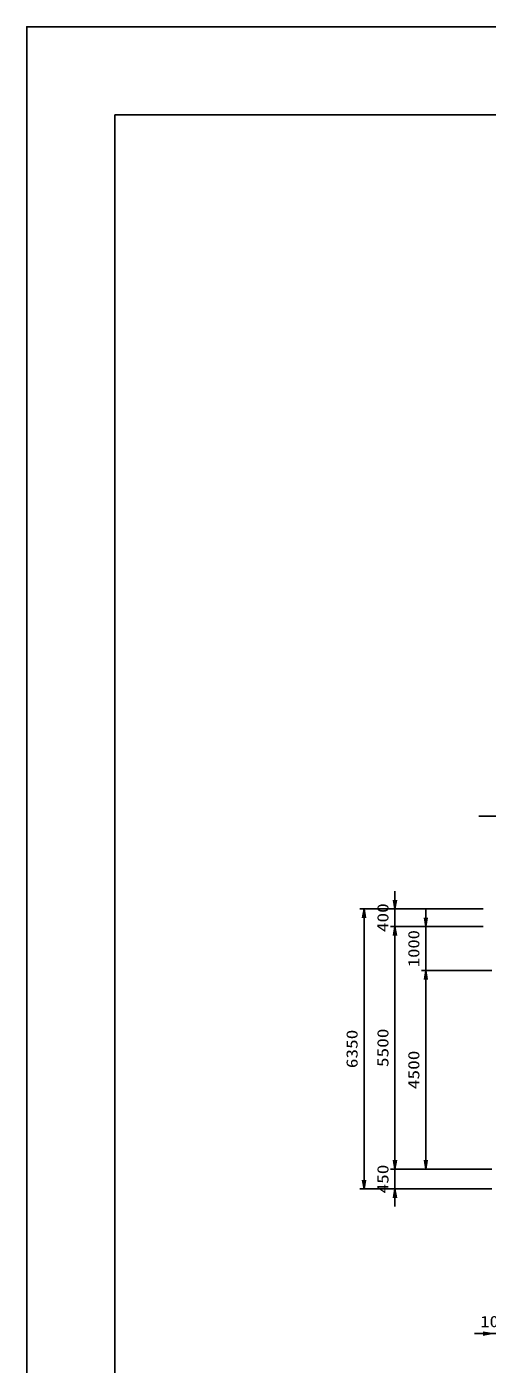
# Model space of a CAD drawing. Units: millimetres at full size. Extents: x 0 to 84100, y 0 to 59400.
# Drawn here: x 0 to 10443, y 29076 to 59400 of the extents above; entities that cross this region are included whole.
import ezdxf
from ezdxf.enums import TextEntityAlignment as Align

# ---------------------------------------------------------------- set-up
doc = ezdxf.new("R2010")
doc.units = ezdxf.units.MM
doc.layers.add('D-STR-DIM', color=7, linetype='Continuous', lineweight=25)
doc.layers.add('D-TTL', color=2, linetype='Continuous', lineweight=25)
doc.styles.add('ＭＳ ゴシック', font='')
doc.styles.get('ＭＳ ゴシック').set_extended_font_data('MS Gothic')

# ---------------------------------------------------------------- blocks, each defined once
blk = doc.blocks.new('open_arrow')
at = {"color": 0, "linetype": 'Continuous', "lineweight": -2}
blk.add_lwpolyline([(7.5, 1.25), (0, 0), (7.5, -1.25)], dxfattribs=at)

msp = doc.modelspace()

# ---------------------------------------------------------------- linework, layer by layer
at = {"layer": 'D-STR-DIM'}
for p, q in [((10250, 41500), (11450, 41500)), ((8350, 38600), (8350, 39800)), ((10350, 39400), (7550, 39400)), ((7650, 33050), (7650, 39400)), ((10350, 39400), (8250, 39400)), ((9050, 37600), (9050, 39400)), ((10350, 39000), (8250, 39000)), ((10350, 39000), (8250, 39000)), ((8350, 33500), (8350, 39000)), ((10350, 39000), (8950, 39000)), ((10550, 38000), (8950, 38000)), ((10550, 38000), (8950, 38000)), ((9050, 38000), (9050, 33500)), ((8350, 32650), (8350, 33900)), ((10550, 33500), (8250, 33500)), ((10550, 33500), (8250, 33500)), ((10550, 33500), (8950, 33500)), ((10550, 33050), (7550, 33050)), ((10550, 33050), (8250, 33050)), ((10150, 29770), (11050, 29770))]:
    msp.add_line(p, q, dxfattribs=at)
at = {"layer": 'D-TTL'}
for points in [[(0, 0), (84100, 0), (84100, 59400), (0, 59400)], [(2000, 2000), (82100, 2000), (82100, 57400), (2000, 57400)]]:
    msp.add_lwpolyline(points, close=True, dxfattribs=at)

# ---------------------------------------------------------------- block references
at = {"layer": 'D-STR-DIM', "xscale": 26.7, "yscale": 26.7}
for p, rotation in [((8350, 39400), 90), ((7650, 39400), 270), ((9050, 39000), 90), ((8350, 39000), 270), ((8350, 39000), 270), ((9050, 38000), 270), ((9050, 38000), 270), ((8350, 33500), 90), ((8350, 33500), 90), ((9050, 33500), 90), ((7650, 33050), 90), ((8350, 33050), 270), ((10550, 29770), 180)]:
    msp.add_blockref('open_arrow', p, dxfattribs=dict(at, rotation=rotation))

# ---------------------------------------------------------------- texts
at = {"layer": 'D-STR-DIM', "style": 'ＭＳ ゴシック'}
for s, width, p in [('400', 1.25, (8075, 39200)), ('1000', 1.2, (8775, 38500)), ('6350', 1.25, (7375, 36225)), ('5500', 1.25, (8075, 36250)), ('4500', 1.25, (8775, 35750)), ('450', 1.25, (8075, 33275))]:
    msp.add_text(s, height=256.6, rotation=90, dxfattribs=dict(at, width=width)).set_placement(p, align=Align.MIDDLE_CENTER)
at = {"layer": 'D-STR-DIM', "style": 'ＭＳ ゴシック', "width": 1.2}
msp.add_text('100', height=256.6, dxfattribs=at).set_placement((10600, 30045), align=Align.MIDDLE_CENTER)

doc.saveas('drawing.dxf')
